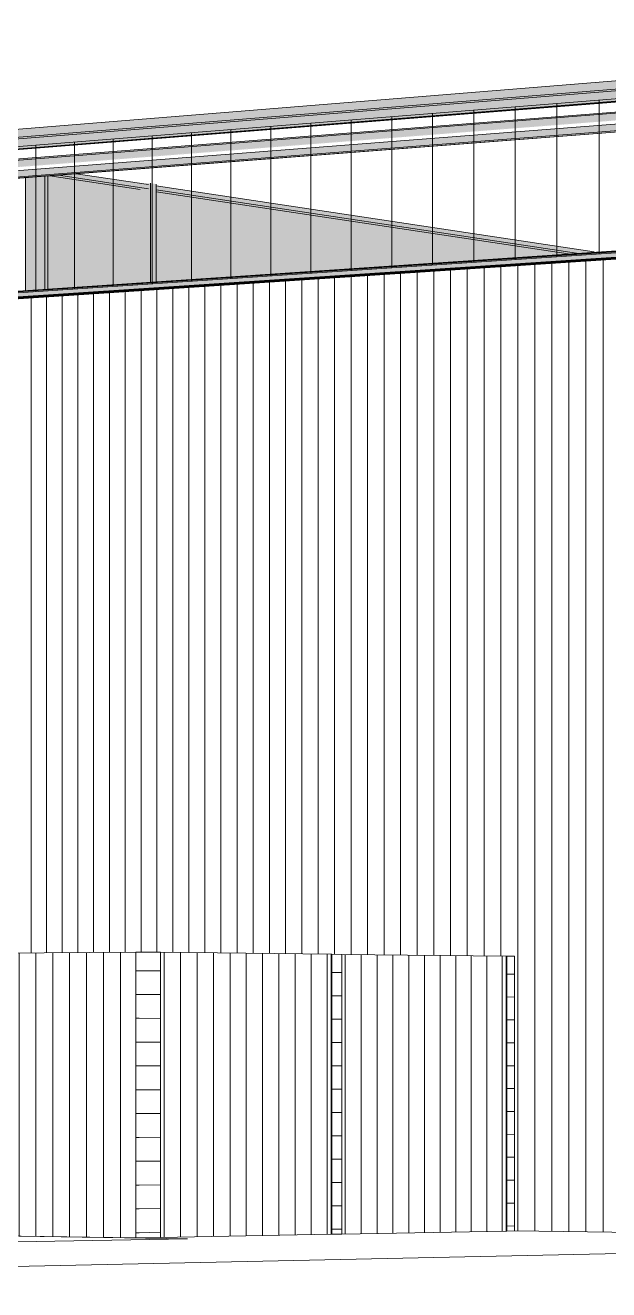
# Model space of a CAD drawing. Header units: inches. Extents: x 31155.6 to 31160.43, y 58.98 to 66.18.
# Drawn here: x 31158.5336 to 31158.6009, y 59.9734 to 60.1192 of the extents above; entities that cross this region are included whole.
import ezdxf

# ---------------------------------------------------------------- set-up
doc = ezdxf.new("R2010")
doc.units = ezdxf.units.IN
doc.header["$MEASUREMENT"] = 0
for name, color, linetype, lineweight in [('A-DOOR', 31, 'Continuous', 13), ('A-GLAZ-CURT', 52, 'Continuous', 9), ('A-GLAZ-CWMG', 51, 'Continuous', 9), ('A-ROOF', 132, 'Continuous', 13), ('A-WALL-PATT', 111, 'Continuous', 13), ('C-BLDG-PADS', 91, 'Continuous', 9), ('C-TOPO', 7, 'Continuous', 9), ('EOP-PR', 4, 'Continuous', 9), ('L-SITE-WALL', 31, 'Continuous', 13), ('S-BEAM', 12, 'Continuous', 9)]:
    doc.layers.add(name, color=color, linetype=linetype, lineweight=lineweight)

# ---------------------------------------------------------------- blocks, each defined once
blk = doc.blocks.new('FP_62-Looking South East')
at = {"layer": 'A-WALL-PATT', "lineweight": 9}
for p, q in [((-3883.75271, 60.01202), (-3883.75271, 60.02764)), ((-3883.7508, 60.01199), (-3883.7508, 60.02767)), ((-3883.74888, 60.01197), (-3883.74888, 60.02771)), ((-3883.74695, 60.01197), (-3883.74695, 60.02775)), ((-3883.74502, 60.01193), (-3883.74502, 60.02779)), ((-3883.74308, 60.01191), (-3883.74308, 60.02783)), ((-3883.74114, 60.01188), (-3883.74114, 60.02787)), ((-3883.73919, 59.98024), (-3883.73919, 60.02791)), ((-3883.73724, 59.98021), (-3883.73724, 60.02795)), ((-3883.73528, 59.98018), (-3883.73528, 60.02799)), ((-3883.73332, 59.98016), (-3883.73332, 60.02803)), ((-3883.73135, 59.98013), (-3883.73135, 60.02807)), ((-3883.72937, 59.9801), (-3883.72937, 60.02811)), ((-3883.79532, 60.01225), (-3883.79532, 60.02677)), ((-3883.79353, 60.01227), (-3883.79353, 60.02681)), ((-3883.79172, 60.01228), (-3883.79172, 60.02684)), ((-3883.78992, 60.0123), (-3883.78992, 60.02688)), ((-3883.78811, 60.01232), (-3883.78811, 60.02692)), ((-3883.78629, 60.01233), (-3883.78629, 60.02695)), ((-3883.78447, 60.01235), (-3883.78447, 60.02699)), ((-3883.78264, 60.01235), (-3883.78264, 60.02703)), ((-3883.78081, 60.01233), (-3883.78081, 60.02707)), ((-3883.77897, 60.01231), (-3883.77897, 60.0271)), ((-3883.77713, 60.01231), (-3883.77713, 60.02714)), ((-3883.77528, 60.01227), (-3883.77528, 60.02718)), ((-3883.77343, 60.01227), (-3883.77343, 60.02722)), ((-3883.77157, 60.01223), (-3883.77157, 60.02725)), ((-3883.76971, 60.01221), (-3883.76971, 60.02729)), ((-3883.76784, 60.01219), (-3883.76784, 60.02733)), ((-3883.76597, 60.01216), (-3883.76597, 60.02737)), ((-3883.76409, 60.01214), (-3883.76409, 60.0274)), ((-3883.76221, 60.01214), (-3883.76221, 60.02744)), ((-3883.76032, 60.0121), (-3883.76032, 60.02748)), ((-3883.75843, 60.01208), (-3883.75843, 60.02752)), ((-3883.75653, 60.01206), (-3883.75653, 60.02756)), ((-3883.75462, 60.01204), (-3883.75462, 60.0276))]:
    blk.add_line(p, q, dxfattribs=at)
blk = doc.blocks.new('FP_63-Looking South East')
at = {"layer": 'A-WALL-PATT', "lineweight": 9}
for p, q in [((-3883.74428, 60.09186), (-3883.74428, 60.10939)), ((-3883.7395, 60.09218), (-3883.7395, 60.10977)), ((-3883.73468, 60.0925), (-3883.73468, 60.11015)), ((-3883.72983, 60.09283), (-3883.72983, 60.11054)), ((-3883.76307, 60.0906), (-3883.76307, 60.10789)), ((-3883.75842, 60.09091), (-3883.75842, 60.10826)), ((-3883.75374, 60.09122), (-3883.75374, 60.10863)), ((-3883.74902, 60.09154), (-3883.74902, 60.10901)), ((-3883.78136, 60.08937), (-3883.78136, 60.10643)), ((-3883.77683, 60.08968), (-3883.77683, 60.10679)), ((-3883.77228, 60.08998), (-3883.77228, 60.10715)), ((-3883.76769, 60.09029), (-3883.76769, 60.10752)), ((-3883.79475, 60.08847), (-3883.79475, 60.10536)), ((-3883.79032, 60.08877), (-3883.79032, 60.10571)), ((-3883.78585, 60.08907), (-3883.78585, 60.10607))]:
    blk.add_line(p, q, dxfattribs=at)
blk = doc.blocks.new('FP_73-Looking South East')
at = {"layer": 'A-WALL-PATT', "lineweight": 9}
for p, q in [((-3883.73332, 60.02803), (-3883.73332, 60.09186)), ((-3883.73135, 60.02807), (-3883.73135, 60.09199)), ((-3883.72937, 60.02811), (-3883.72937, 60.09212)), ((-3883.75653, 60.02756), (-3883.75653, 60.09032)), ((-3883.75462, 60.0276), (-3883.75462, 60.09044)), ((-3883.75271, 60.02764), (-3883.75271, 60.09057)), ((-3883.7508, 60.02767), (-3883.7508, 60.0907)), ((-3883.74888, 60.02771), (-3883.74888, 60.09083)), ((-3883.74695, 60.02775), (-3883.74695, 60.09095)), ((-3883.74502, 60.02779), (-3883.74502, 60.09108)), ((-3883.74308, 60.02783), (-3883.74308, 60.09121)), ((-3883.74114, 60.02787), (-3883.74114, 60.09134)), ((-3883.73919, 60.02791), (-3883.73919, 60.09147)), ((-3883.73724, 60.02795), (-3883.73724, 60.0916)), ((-3883.73528, 60.02799), (-3883.73528, 60.09173)), ((-3883.77713, 60.02714), (-3883.77713, 60.08895)), ((-3883.77528, 60.02718), (-3883.77528, 60.08907)), ((-3883.77343, 60.02722), (-3883.77343, 60.08919)), ((-3883.77157, 60.02725), (-3883.77157, 60.08932)), ((-3883.76971, 60.02729), (-3883.76971, 60.08944)), ((-3883.76784, 60.02733), (-3883.76784, 60.08956)), ((-3883.76597, 60.02737), (-3883.76597, 60.08969)), ((-3883.76409, 60.0274), (-3883.76409, 60.08981)), ((-3883.76221, 60.02744), (-3883.76221, 60.08994)), ((-3883.76032, 60.02748), (-3883.76032, 60.09006)), ((-3883.75843, 60.02752), (-3883.75843, 60.09019)), ((-3883.79532, 60.02677), (-3883.79532, 60.08774)), ((-3883.79353, 60.02681), (-3883.79353, 60.08786)), ((-3883.79172, 60.02684), (-3883.79172, 60.08798)), ((-3883.78992, 60.02688), (-3883.78992, 60.0881)), ((-3883.78811, 60.02692), (-3883.78811, 60.08822)), ((-3883.78629, 60.02695), (-3883.78629, 60.08834)), ((-3883.78447, 60.02699), (-3883.78447, 60.08846)), ((-3883.78264, 60.02703), (-3883.78264, 60.08858)), ((-3883.78081, 60.02707), (-3883.78081, 60.0887)), ((-3883.77897, 60.0271), (-3883.77897, 60.08882))]:
    blk.add_line(p, q, dxfattribs=at)
blk = doc.blocks.new('FP_75-Looking South East')
at = {"layer": 'A-WALL-PATT', "lineweight": 9}
for p, q in [((-3883.81193, 59.97985), (-3883.81193, 60.01209)), ((-3883.81004, 59.97982), (-3883.81004, 60.01211)), ((-3883.80815, 59.97979), (-3883.80815, 60.01213)), ((-3883.80625, 59.97976), (-3883.80625, 60.01214)), ((-3883.80435, 59.97973), (-3883.80435, 60.01216)), ((-3883.80244, 59.9797), (-3883.80244, 60.01218)), ((-3883.80052, 59.97967), (-3883.80052, 60.0122)), ((-3883.7986, 59.97964), (-3883.7986, 60.01222)), ((-3883.79668, 59.97961), (-3883.79668, 60.01223)), ((-3883.79475, 59.97958), (-3883.79475, 60.01225)), ((-3883.79281, 59.97955), (-3883.79281, 60.01227)), ((-3883.79087, 59.97952), (-3883.79087, 60.01229)), ((-3883.78892, 59.97949), (-3883.78892, 60.01231)), ((-3883.78696, 59.97946), (-3883.78696, 60.01232)), ((-3883.785, 59.97943), (-3883.785, 60.01234))]:
    blk.add_line(p, q, dxfattribs=at)
blk = doc.blocks.new('FP_76-Looking South East')
at = {"layer": 'A-WALL-PATT', "lineweight": 9}
for p, q in [((-3883.78286, 60.01021), (-3883.78322, 60.01021)), ((-3883.78286, 60.00746), (-3883.78322, 60.00747)), ((-3883.78286, 60.00472), (-3883.78322, 60.00472)), ((-3883.78286, 60.00197), (-3883.78322, 60.00197)), ((-3883.78286, 59.99923), (-3883.78322, 59.99923)), ((-3883.78286, 59.99648), (-3883.78322, 59.99648)), ((-3883.78286, 59.99374), (-3883.78322, 59.99374)), ((-3883.78286, 59.99099), (-3883.78322, 59.99099)), ((-3883.78286, 59.98825), (-3883.78322, 59.98824)), ((-3883.78286, 59.9855), (-3883.78322, 59.9855)), ((-3883.78286, 59.98276), (-3883.78322, 59.98275)), ((-3883.78286, 59.98001), (-3883.78322, 59.98))]:
    blk.add_line(p, q, dxfattribs=at)
blk = doc.blocks.new('FP_77-Looking South East')
at = {"layer": 'A-WALL-PATT', "lineweight": 9}
for p, q in [((-3883.7804, 60.01019), (-3883.78286, 60.01021)), ((-3883.75949, 60.00999), (-3883.76065, 60.01)), ((-3883.73959, 60.00981), (-3883.74048, 60.00982)), ((-3883.7804, 60.00745), (-3883.78286, 60.00746)), ((-3883.75949, 60.00731), (-3883.76065, 60.00731)), ((-3883.73959, 60.00717), (-3883.74048, 60.00718)), ((-3883.7804, 60.00471), (-3883.78286, 60.00472)), ((-3883.75949, 60.00462), (-3883.76065, 60.00462)), ((-3883.73959, 60.00453), (-3883.74048, 60.00454)), ((-3883.7804, 60.00197), (-3883.78286, 60.00197)), ((-3883.75949, 60.00193), (-3883.76065, 60.00193)), ((-3883.73959, 60.0019), (-3883.74048, 60.0019)), ((-3883.7804, 59.99923), (-3883.78286, 59.99923)), ((-3883.75949, 59.99924), (-3883.76065, 59.99924)), ((-3883.73959, 59.99926), (-3883.74048, 59.99926)), ((-3883.7804, 59.99649), (-3883.78286, 59.99648)), ((-3883.75949, 59.99656), (-3883.76065, 59.99655)), ((-3883.73959, 59.99662), (-3883.74048, 59.99662)), ((-3883.7804, 59.99375), (-3883.78286, 59.99374)), ((-3883.75949, 59.99387), (-3883.76065, 59.99386)), ((-3883.73959, 59.99398), (-3883.74048, 59.99398)), ((-3883.73959, 59.99135), (-3883.74048, 59.99134)), ((-3883.7804, 59.99101), (-3883.78286, 59.99099)), ((-3883.75949, 59.99118), (-3883.76065, 59.99117)), ((-3883.75949, 59.9885), (-3883.76065, 59.98848)), ((-3883.73959, 59.98871), (-3883.74048, 59.9887)), ((-3883.7804, 59.98827), (-3883.78286, 59.98825)), ((-3883.7804, 59.98553), (-3883.78286, 59.9855)), ((-3883.75949, 59.98581), (-3883.76065, 59.98579)), ((-3883.73959, 59.98607), (-3883.74048, 59.98606)), ((-3883.7804, 59.98279), (-3883.78286, 59.98276)), ((-3883.75949, 59.98312), (-3883.76065, 59.9831)), ((-3883.73959, 59.98343), (-3883.74048, 59.98342)), ((-3883.7804, 59.98006), (-3883.78286, 59.98001)), ((-3883.75949, 59.98043), (-3883.76065, 59.98041)), ((-3883.73959, 59.9808), (-3883.74048, 59.98078))]:
    blk.add_line(p, q, dxfattribs=at)
blk = doc.blocks.new('FP_78-Looking South East')
at = {"layer": 'A-DOOR', "lineweight": 9}
for p, q in [((-3883.77998, 59.97947), (-3883.77998, 60.01232)), ((-3883.77807, 59.9795), (-3883.77807, 60.0123)), ((-3883.77617, 59.97954), (-3883.77617, 60.01228)), ((-3883.77427, 59.97957), (-3883.77427, 60.01226)), ((-3883.77238, 59.97961), (-3883.77238, 60.01224)), ((-3883.7705, 59.97964), (-3883.7705, 60.01221)), ((-3883.76862, 59.97968), (-3883.76862, 60.01219)), ((-3883.76675, 59.97971), (-3883.76675, 60.01217)), ((-3883.76488, 59.97975), (-3883.76488, 60.01215)), ((-3883.76302, 59.97978), (-3883.76302, 60.01213)), ((-3883.76117, 59.97982), (-3883.76117, 60.01211))]:
    blk.add_line(p, q, dxfattribs=at)
blk = doc.blocks.new('FP_79-Looking South East')
at = {"layer": 'A-DOOR', "lineweight": 9}
for p, q in [((-3883.7591, 59.97986), (-3883.7591, 60.01209)), ((-3883.75726, 59.97989), (-3883.75726, 60.01207)), ((-3883.75542, 59.97993), (-3883.75542, 60.01204)), ((-3883.7536, 59.97996), (-3883.7536, 60.01202)), ((-3883.75178, 59.97999), (-3883.75178, 60.012)), ((-3883.74996, 59.98003), (-3883.74996, 60.01198)), ((-3883.74816, 59.98006), (-3883.74816, 60.01196)), ((-3883.74635, 59.98009), (-3883.74635, 60.01194)), ((-3883.74456, 59.98013), (-3883.74456, 60.01192)), ((-3883.74277, 59.98016), (-3883.74277, 60.0119)), ((-3883.74099, 59.98019), (-3883.74099, 60.01188))]:
    blk.add_line(p, q, dxfattribs=at)

msp = doc.modelspace()

# ---------------------------------------------------------------- hatches: boundary and pattern name
at = {"layer": 'A-GLAZ-CWMG'}
for points in [[(31158.12849, 60.07293), (31158.67901, 60.11686), (31158.67901, 60.11786), (31158.12849, 60.07355)], [(31158.12887, 60.07274), (31158.67923, 60.11653), (31158.67923, 60.11661), (31158.12887, 60.07279)], [(31158.12893, 60.07275), (31158.67923, 60.11654), (31158.67923, 60.11776), (31158.67903, 60.11775), (31158.67901, 60.11686), (31158.12893, 60.07293), (31158.12893, 60.07292)], [(31158.12849, 60.06092), (31158.67901, 60.09762), (31158.67901, 60.09813), (31158.12849, 60.06124)], [(31158.12887, 60.06134), (31158.67923, 60.09827), (31158.67923, 60.09836), (31158.12887, 60.0614)], [(31158.12893, 60.06127), (31158.67903, 60.09811), (31158.67906, 60.09764), (31158.67946, 60.09762), (31158.67943, 60.09765), (31158.67923, 60.09765), (31158.67923, 60.09833), (31158.12893, 60.06138)]]:
    msp.add_hatch(color=256, dxfattribs=at).paths.add_polyline_path(points, flags=0)
at = {"layer": 'A-ROOF'}
msp.add_hatch(color=256, dxfattribs=at).paths.add_polyline_path([(31158.09618, 60.07108), (31158.68023, 60.11817), (31158.68023, 60.11918), (31158.09618, 60.07168)], flags=0)
h = msp.add_hatch(color=256, dxfattribs=at)
h.paths.add_polyline_path([(31158.09666, 60.07103), (31158.09666, 60.0711), (31158.12815, 60.07362), (31158.12893, 60.07358), (31158.68031, 60.11794), (31158.68034, 60.118), (31158.68086, 60.11805), (31158.68023, 60.11817), (31158.09618, 60.07108)], flags=0)
h.paths.add_polyline_path([(31158.89688, 60.07646), (31158.8995, 60.07658), (31158.89147, 60.0781), (31158.89147, 60.07748), (31158.89562, 60.0767)], flags=0)
at = {"layer": 'L-SITE-WALL'}
for points in [[(31158.56897, 59.97983), (31158.56897, 60.0121), (31158.56891, 60.0121), (31158.56891, 59.97983)], [(31158.58914, 59.9802), (31158.58914, 60.01188), (31158.58908, 60.01188), (31158.58908, 59.9802)]]:
    msp.add_hatch(color=256, dxfattribs=at).paths.add_polyline_path(points, flags=0)
at = {"layer": 'S-BEAM'}
for points in [[(31158.12862, 60.07185), (31158.67509, 60.11482), (31158.67521, 60.11497), (31158.12874, 60.07195)], [(31158.12862, 60.07134), (31158.67509, 60.11399), (31158.67509, 60.11482), (31158.12862, 60.07185)], [(31158.12866, 60.07129), (31158.67511, 60.11394), (31158.67509, 60.11399), (31158.12863, 60.07131), (31158.12864, 60.0713)], [(31158.13073, 60.07068), (31158.67722, 60.11284), (31158.67721, 60.11365), (31158.13073, 60.07118)], [(31158.53365, 60.10198), (31158.53588, 60.10215), (31158.53588, 60.10262), (31158.53365, 60.10245)], [(31158.53365, 60.08861), (31158.53588, 60.08876), (31158.53588, 60.10216), (31158.53365, 60.10198), (31158.53365, 60.08896)], [(31158.53588, 60.08876), (31158.53622, 60.08879), (31158.53622, 60.10181), (31158.53588, 60.10179), (31158.53588, 60.08896)], [(31158.12851, 60.06124), (31158.67509, 60.09787), (31158.67509, 60.09797), (31158.12851, 60.0613)], [(31158.12888, 60.0614), (31158.6752, 60.09811), (31158.67521, 60.09812), (31158.12888, 60.06142)], [(31158.12809, 60.06076), (31158.67696, 60.0973), (31158.677, 60.09733), (31158.12809, 60.06077)], [(31158.12858, 60.06083), (31158.67735, 60.09736), (31158.67735, 60.09744), (31158.12858, 60.06089)], [(31158.12862, 60.06083), (31158.67509, 60.09721), (31158.67509, 60.09729), (31158.12862, 60.06089)]]:
    msp.add_hatch(color=256, dxfattribs=at).paths.add_polyline_path(points, flags=0)
h = msp.add_hatch(color=256, dxfattribs=at)
h.paths.add_polyline_path([(31158.13059, 60.07058), (31158.16242, 60.07303), (31158.16242, 60.07312), (31158.13071, 60.07068)], flags=0)
h.paths.add_polyline_path([(31158.16343, 60.07311), (31158.67711, 60.1127), (31158.67722, 60.11284), (31158.16355, 60.07321)], flags=0)
h = msp.add_hatch(color=256, dxfattribs=at)
h.paths.add_polyline_path([(31158.71277, 60.0755), (31158.71277, 60.07589), (31158.70342, 60.07729), (31158.69786, 60.07774), (31158.71219, 60.07558)], flags=0)
h.paths.add_polyline_path([(31158.68259, 60.08036), (31158.68264, 60.0804), (31158.68262, 60.08043), (31158.68259, 60.08045), (31158.6823, 60.0805), (31158.6823, 60.08038), (31158.68259, 60.08037)], flags=0)
h.paths.add_polyline_path([(31158.59717, 60.09291), (31158.59922, 60.09305), (31158.53952, 60.10207), (31158.53757, 60.10189), (31158.59419, 60.09336)], flags=0)
h = msp.add_hatch(color=256, dxfattribs=at)
h.paths.add_polyline_path([(31158.71277, 60.07231), (31158.71277, 60.07531), (31158.70217, 60.0769), (31158.70208, 60.07313), (31158.71219, 60.07235)], flags=0)
h.paths.add_polyline_path([(31158.70045, 60.07326), (31158.70054, 60.07715), (31158.69466, 60.078), (31158.6823, 60.07901), (31158.6823, 60.07466), (31158.69998, 60.07329)], flags=0)
h.paths.add_polyline_path([(31158.53622, 60.08879), (31158.54688, 60.08951), (31158.54688, 60.10027), (31158.53648, 60.10184), (31158.53622, 60.10179), (31158.53622, 60.08896)], flags=0)
h.paths.add_polyline_path([(31158.54873, 60.08964), (31158.59621, 60.09285), (31158.5491, 60.09994), (31158.54882, 60.09994), (31158.54882, 60.09998), (31158.54873, 60.09999), (31158.54873, 60.08995)], flags=0)
h = msp.add_hatch(color=256, dxfattribs=at)
h.paths.add_polyline_path([(31158.71277, 60.07531), (31158.71277, 60.0755), (31158.70218, 60.07709), (31158.70221, 60.0769), (31158.71219, 60.0754)], flags=0)
h.paths.add_polyline_path([(31158.70054, 60.07715), (31158.70148, 60.0772), (31158.69786, 60.07774), (31158.69508, 60.07797)], flags=0)
h.paths.add_polyline_path([(31158.59621, 60.09285), (31158.59717, 60.09291), (31158.54873, 60.10021), (31158.54873, 60.09999), (31158.5939, 60.0932)], flags=0)
h.paths.add_polyline_path([(31158.54688, 60.10027), (31158.54786, 60.10034), (31158.53746, 60.10191), (31158.53648, 60.10184), (31158.54573, 60.10044)], flags=0)
h = msp.add_hatch(color=256, dxfattribs=at)
h.paths.add_polyline_path([(31158.54688, 60.08951), (31158.54808, 60.08959), (31158.54808, 60.10031), (31158.54786, 60.10034), (31158.54688, 60.10027), (31158.54688, 60.09116)], flags=0)
h.paths.add_polyline_path([(31158.54808, 60.10078), (31158.54808, 60.10098), (31158.54718, 60.10092)], flags=0)
h = msp.add_hatch(color=256, dxfattribs=at)
h.paths.add_polyline_path([(31158.70208, 60.07313), (31158.70219, 60.07739), (31158.7017, 60.07743), (31158.70159, 60.07317), (31158.70184, 60.07315)], flags=0)
h.paths.add_polyline_path([(31158.54808, 60.08959), (31158.54873, 60.08963), (31158.54873, 60.10088), (31158.54808, 60.10098), (31158.54808, 60.08983)], flags=0)
h = msp.add_hatch(color=256, dxfattribs=at)
h.paths.add_polyline_path([(31158.677, 60.09733), (31158.67696, 60.0973), (31158.677, 60.09733)], flags=0)
h.paths.add_polyline_path([(31158.12858, 60.06083), (31158.67715, 60.09732), (31158.67734, 60.09732), (31158.67735, 60.09736), (31158.12858, 60.06083)], flags=0)

# ---------------------------------------------------------------- linework, layer by layer
at = {"layer": 'A-DOOR'}
for p, q in [((31158.56891, 60.0121), (31158.54922, 60.01233)), ((31158.56891, 60.0121), (31158.56891, 59.97983)), ((31158.58908, 60.01188), (31158.57013, 60.01209)), ((31158.58908, 60.01188), (31158.58908, 59.9802)), ((31158.56891, 59.97983), (31158.54922, 59.97946)), ((31158.58908, 59.9802), (31158.57013, 59.97985))]:
    msp.add_line(p, q, dxfattribs=at)
at = {"layer": 'A-GLAZ-CWMG'}
for p, q in [((31158.12849, 60.07355), (31158.67901, 60.11786)), ((31158.12849, 60.07293), (31158.67901, 60.11686)), ((31158.12887, 60.07279), (31158.67923, 60.11661)), ((31158.12887, 60.07274), (31158.67923, 60.11653)), ((31158.12894, 60.07273), (31158.67923, 60.11651)), ((31158.67901, 60.09813), (31158.12849, 60.06124)), ((31158.67901, 60.09762), (31158.12849, 60.06092)), ((31158.67923, 60.09836), (31158.12887, 60.0614)), ((31158.67923, 60.09827), (31158.12887, 60.06134)), ((31158.12894, 60.0609), (31158.67947, 60.09758))]:
    msp.add_line(p, q, dxfattribs=at)
at = {"layer": 'A-ROOF'}
for p, q in [((31158.09618, 60.07168), (31158.68023, 60.11918)), ((31158.68023, 60.11817), (31158.09618, 60.07108))]:
    msp.add_line(p, q, dxfattribs=at)
at = {"layer": 'C-BLDG-PADS'}
msp.add_line((31158.59003, 59.98024), (31158.62307, 59.97977), dxfattribs=at)
at = {"layer": 'C-TOPO'}
for p, q in [((31158.62307, 59.97977), (31158.59003, 59.98024)), ((31158.59003, 59.98024), (31158.62307, 59.97977))]:
    msp.add_line(p, q, dxfattribs=at)
at = {"layer": 'EOP-PR'}
for p, q in [((31158.55233, 59.97931), (31158.51752, 59.97985)), ((31158.24105, 59.97344), (31158.55233, 59.97931)), ((31158.61788, 59.97793), (31158.50004, 59.97541))]:
    msp.add_line(p, q, dxfattribs=at)
at = {"layer": 'L-SITE-WALL'}
for p, q in [((31158.67791, 60.09729), (31158.12809, 60.06073)), ((31158.5464, 60.01236), (31158.51752, 60.01209)), ((31158.5464, 59.9794), (31158.5464, 60.01236)), ((31158.54922, 60.01233), (31158.5464, 60.01236)), ((31158.54922, 59.97946), (31158.54922, 60.01233)), ((31158.56891, 60.0121), (31158.56897, 60.0121)), ((31158.56897, 60.0121), (31158.56897, 59.97983)), ((31158.57013, 60.01209), (31158.56897, 60.0121)), ((31158.57013, 59.97985), (31158.57013, 60.01209)), ((31158.58908, 60.01188), (31158.58914, 60.01188)), ((31158.59003, 60.01187), (31158.58914, 60.01188)), ((31158.58914, 60.01188), (31158.58914, 59.9802)), ((31158.59003, 59.98022), (31158.59003, 60.01187)), ((31158.51752, 59.97985), (31158.5464, 59.9794)), ((31158.56897, 59.97983), (31158.56891, 59.97983)), ((31158.56897, 59.97983), (31158.57013, 59.97985)), ((31158.58914, 59.9802), (31158.58908, 59.9802)), ((31158.58914, 59.9802), (31158.59003, 59.98022)), ((31158.5464, 59.9794), (31158.54922, 59.97946))]:
    msp.add_line(p, q, dxfattribs=at)
at = {"layer": 'S-BEAM'}
for p, q in [((31158.12862, 60.07185), (31158.67509, 60.11482)), ((31158.12874, 60.07195), (31158.67521, 60.11497)), ((31158.13071, 60.07118), (31158.67722, 60.11365)), ((31158.13059, 60.07058), (31158.6771, 60.1127)), ((31158.13061, 60.07056), (31158.6771, 60.11267)), ((31158.13071, 60.07068), (31158.67722, 60.11284)), ((31158.54786, 60.10081), (31158.53952, 60.10207)), ((31158.53365, 60.10162), (31158.53365, 60.08861)), ((31158.53588, 60.10179), (31158.53588, 60.08876)), ((31158.53622, 60.08879), (31158.53622, 60.10181)), ((31158.54688, 60.10027), (31158.53648, 60.10184)), ((31158.53746, 60.10191), (31158.54786, 60.10034)), ((31158.54808, 60.10098), (31158.54808, 60.08959)), ((31158.54873, 60.08963), (31158.54873, 60.10088)), ((31158.59922, 60.09305), (31158.54873, 60.10068)), ((31158.54873, 60.10021), (31158.59717, 60.09291)), ((31158.59621, 60.09285), (31158.54873, 60.09999)), ((31158.12874, 60.06141), (31158.67521, 60.09812)), ((31158.12814, 60.0608), (31158.67699, 60.09733)), ((31158.1282, 60.06077), (31158.67696, 60.09727))]:
    msp.add_line(p, q, dxfattribs=at)

# ---------------------------------------------------------------- block references
at = {"layer": 'A-DOOR', "lineweight": 9}
for name in ['FP_78-Looking South East', 'FP_79-Looking South East']:
    msp.add_blockref(name, (35042.32962, 0), dxfattribs=at)
at = {"layer": 'A-GLAZ-CURT'}
msp.add_blockref('FP_63-Looking South East', (35042.32962, 0), dxfattribs=at)
at = {"layer": 'L-SITE-WALL', "lineweight": 9}
for name in ['FP_73-Looking South East', 'FP_62-Looking South East', 'FP_75-Looking South East', 'FP_76-Looking South East', 'FP_77-Looking South East']:
    msp.add_blockref(name, (35042.32962, 0), dxfattribs=at)

doc.saveas('drawing.dxf')
